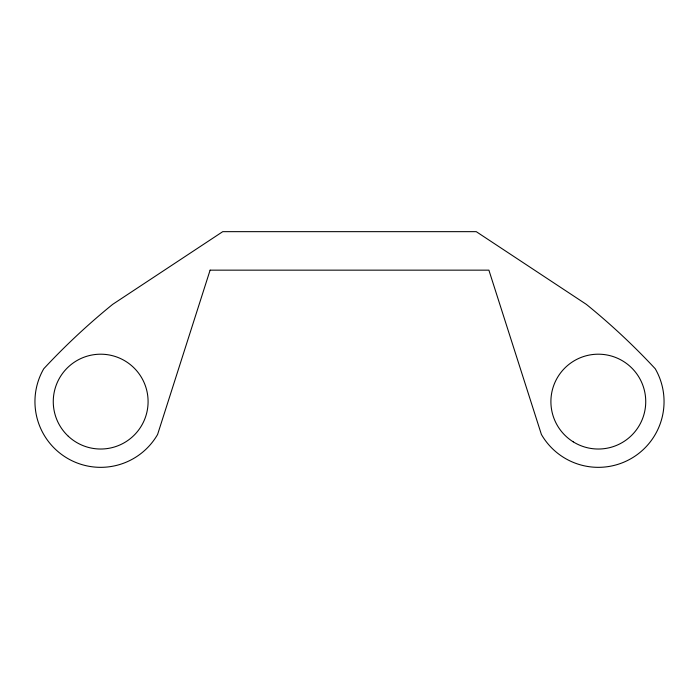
<?xml version="1.0" encoding="UTF-8"?>
<svg xmlns="http://www.w3.org/2000/svg" width="699" height="699" viewBox="0 0 699 699"><rect width="100%" height="100%" fill="white"/><g stroke="black" fill="none" stroke-linecap="round" stroke-linejoin="round"><path stroke-width="1.05" d="M210.102 270.155L157.598 434.472A65.723 65.723 0 0 1 67.812 458.535A65.723 65.723 0 0 1 43.757 368.749A674.71 674.71 0 0 1 112.661 304.362L222.745 231.657L476.255 231.657L586.339 304.362A674.71 674.71 0 0 1 655.243 368.749A65.723 65.723 0 0 1 631.188 458.535A65.723 65.723 0 0 1 541.402 434.472L488.898 270.155L210.102 270.155M68.284 436.237A47.418 47.418 0 0 0 146.86 412.349A47.418 47.418 0 0 0 86.886 356.245A47.418 47.418 0 0 0 68.284 436.237M573.259 441.864A47.418 47.418 0 0 0 645.71 403.192A47.418 47.418 0 0 0 575.993 359.775A47.418 47.418 0 0 0 573.259 441.864"/></g></svg>
